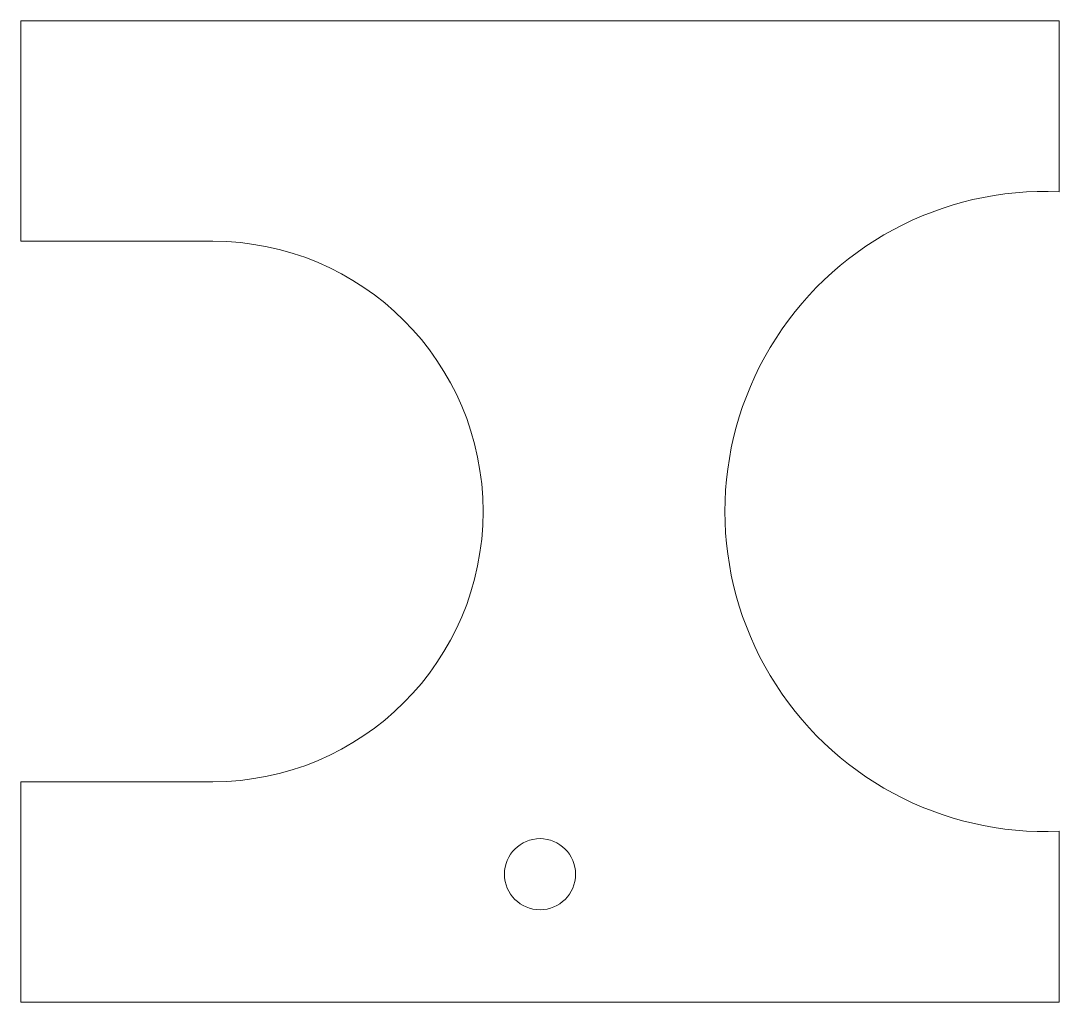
# Model space of a CAD drawing. Header units: millimetres. Extents: x 5 to 78, y 3.1 to 72.1.
import ezdxf

# ---------------------------------------------------------------- set-up
doc = ezdxf.new("R2010")
doc.units = ezdxf.units.MM

msp = doc.modelspace()

# ---------------------------------------------------------------- linework, layer by layer
at = {"color": 7, "linetype": 'Continuous', "lineweight": 15}
for p, q in [((4.988, 72.1), (4.988, 56.6)), ((77.988, 72.1), (4.988, 72.1)), ((77.988, 60.078), (77.988, 72.1)), ((4.988, 56.6), (18.488, 56.6)), ((4.988, 18.6), (4.988, 3.1)), ((18.488, 18.6), (4.988, 18.6)), ((77.988, 3.1), (77.988, 15.122)), ((4.988, 3.1), (77.988, 3.1))]:
    msp.add_line(p, q, dxfattribs=at)
msp.add_circle((41.488, 12.1), 2.5, dxfattribs=at)
for centre, radius, start, end in [((76.988, 37.6), 22.5, 87.45268, 272.54732), ((18.488, 37.6), 19, 270, 90)]:
    msp.add_arc(centre, radius, start, end, dxfattribs=at)

doc.saveas('drawing.dxf')
